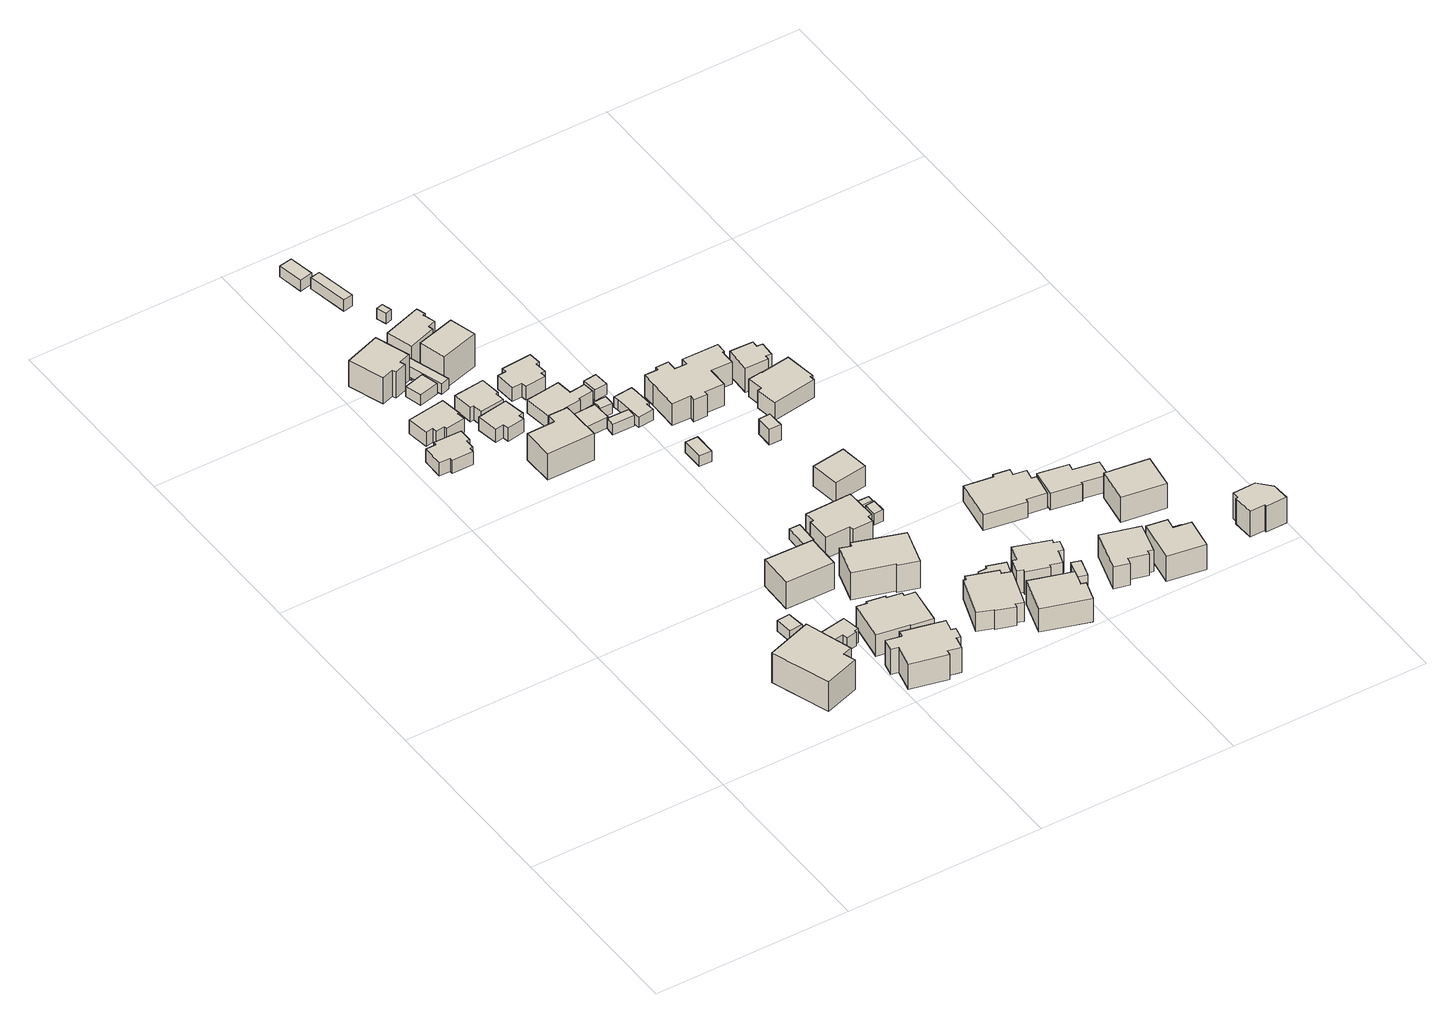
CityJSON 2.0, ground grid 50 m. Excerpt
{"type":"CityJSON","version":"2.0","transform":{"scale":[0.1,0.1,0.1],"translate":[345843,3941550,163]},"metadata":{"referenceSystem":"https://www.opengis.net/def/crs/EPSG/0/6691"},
"CityObjects":{
"building1":{"type":"Building","attributes":{"usage":"413","measuredHeight":9.8,"storeysAboveGround":2,"BuildingIDAttribute.prefecture":"14","BuildingIDAttribute.city":"14151","BuildingDetailAttribute.totalFloorArea":301.47,"BuildingDetailAttribute.buildingFootprintArea":150.74,"BuildingDetailAttribute.buildingStructureType":"601","BuildingDetailAttribute.buildingStructureOrgType":"1","BuildingDetailAttribute.orgUsage":"30","BuildingDetailAttribute.surveyYear":2015},"geometry":[{"type":"Solid","lod":"1","boundaries":[[[[0,1,2,3,4,5]],[[4,6,7,5]],[[3,8,6,4]],[[2,9,8,3]],[[1,10,9,2]],[[0,11,10,1]],[[5,7,11,0]],[[6,8,9,10,11,7]]]]}]},
"building2":{"type":"Building","attributes":{"usage":"411","measuredHeight":4.4,"storeysAboveGround":1,"BuildingIDAttribute.prefecture":"14","BuildingIDAttribute.city":"14151","BuildingDetailAttribute.totalFloorArea":61.42,"BuildingDetailAttribute.buildingFootprintArea":61.42,"BuildingDetailAttribute.buildingStructureType":"601","BuildingDetailAttribute.buildingStructureOrgType":"1","BuildingDetailAttribute.orgUsage":"10","BuildingDetailAttribute.surveyYear":2015},"geometry":[{"type":"Solid","lod":"1","boundaries":[[[[12,13,14,15,16,17,18,19,20,21,22,23]],[[22,24,25,23]],[[21,26,24,22]],[[20,27,26,21]],[[19,28,27,20]],[[18,29,28,19]],[[17,30,29,18]],[[16,31,30,17]],[[15,32,31,16]],[[14,33,32,15]],[[13,34,33,14]],[[12,35,34,13]],[[23,25,35,12]],[[24,26,27,28,29,30,31,32,33,34,35,25]]]]}]},
"building3":{"type":"Building","attributes":{"usage":"413","measuredHeight":4.9,"storeysAboveGround":1,"BuildingIDAttribute.prefecture":"14","BuildingIDAttribute.city":"14151","BuildingDetailAttribute.totalFloorArea":66.94,"BuildingDetailAttribute.buildingFootprintArea":66.94,"BuildingDetailAttribute.buildingStructureType":"601","BuildingDetailAttribute.buildingStructureOrgType":"1","BuildingDetailAttribute.orgUsage":"30","BuildingDetailAttribute.surveyYear":2015},"geometry":[{"type":"Solid","lod":"1","boundaries":[[[[36,37,38,39,40,41,42,43,44,45]],[[44,46,47,45]],[[43,48,46,44]],[[42,49,48,43]],[[41,50,49,42]],[[40,51,50,41]],[[39,52,51,40]],[[38,53,52,39]],[[37,54,53,38]],[[36,55,54,37]],[[45,47,55,36]],[[46,48,49,50,51,52,53,54,55,47]]]]}]},
"building4":{"type":"Building","attributes":{"BuildingIDAttribute.prefecture":"14","BuildingIDAttribute.city":"14151","BuildingDetailAttribute.surveyYear":2015},"geometry":[{"type":"Solid","lod":"1","boundaries":[[[[56,57,58,59]],[[58,60,61,59]],[[57,62,60,58]],[[56,63,62,57]],[[59,61,63,56]],[[60,62,63,61]]]]}]},
"building5":{"type":"Building","attributes":{"usage":"411","measuredHeight":8.4,"storeysAboveGround":2,"BuildingIDAttribute.prefecture":"14","BuildingIDAttribute.city":"14151","BuildingDetailAttribute.totalFloorArea":155.47,"BuildingDetailAttribute.buildingFootprintArea":77.73,"BuildingDetailAttribute.buildingStructureType":"601","BuildingDetailAttribute.buildingStructureOrgType":"1","BuildingDetailAttribute.orgUsage":"10","BuildingDetailAttribute.surveyYear":2015},"geometry":[{"type":"Solid","lod":"1","boundaries":[[[[64,65,66,67,68,69,70,71]],[[70,72,73,71]],[[69,74,72,70]],[[68,75,74,69]],[[67,76,75,68]],[[66,77,76,67]],[[65,78,77,66]],[[64,79,78,65]],[[71,73,79,64]],[[72,74,75,76,77,78,79,73]]]]}]},
"building6":{"type":"Building","attributes":{"usage":"411","measuredHeight":4.3,"storeysAboveGround":1,"BuildingIDAttribute.prefecture":"14","BuildingIDAttribute.city":"14151","BuildingDetailAttribute.totalFloorArea":34.24,"BuildingDetailAttribute.buildingFootprintArea":34.24,"BuildingDetailAttribute.buildingStructureType":"601","BuildingDetailAttribute.buildingStructureOrgType":"1","BuildingDetailAttribute.orgUsage":"10","BuildingDetailAttribute.surveyYear":2015},"geometry":[{"type":"Solid","lod":"1","boundaries":[[[[80,81,82,83,84,85,86,87]],[[86,88,89,87]],[[85,90,88,86]],[[84,91,90,85]],[[83,92,91,84]],[[82,93,92,83]],[[81,94,93,82]],[[80,95,94,81]],[[87,89,95,80]],[[88,90,91,92,93,94,95,89]]]]}]},
"building7":{"type":"Building","attributes":{"BuildingIDAttribute.prefecture":"14","BuildingIDAttribute.city":"14151","BuildingDetailAttribute.surveyYear":2015},"geometry":[{"type":"Solid","lod":"1","boundaries":[[[[96,97,98,99]],[[98,100,101,99]],[[97,102,100,98]],[[96,103,102,97]],[[99,101,103,96]],[[100,102,103,101]]]]}]},
"building8":{"type":"Building","attributes":{"usage":"411","measuredHeight":4.3,"storeysAboveGround":1,"BuildingIDAttribute.prefecture":"14","BuildingIDAttribute.city":"14151","BuildingDetailAttribute.totalFloorArea":51.12,"BuildingDetailAttribute.buildingFootprintArea":51.12,"BuildingDetailAttribute.buildingStructureType":"601","BuildingDetailAttribute.buildingStructureOrgType":"1","BuildingDetailAttribute.orgUsage":"10","BuildingDetailAttribute.surveyYear":2015},"geometry":[{"type":"Solid","lod":"1","boundaries":[[[[104,105,106,107,108,109,110,111]],[[110,112,113,111]],[[109,114,112,110]],[[108,115,114,109]],[[107,116,115,108]],[[106,117,116,107]],[[105,118,117,106]],[[104,119,118,105]],[[111,113,119,104]],[[112,114,115,116,117,118,119,113]]]]}]},
"building9":{"type":"Building","attributes":{"usage":"411","measuredHeight":8.4,"storeysAboveGround":2,"BuildingIDAttribute.prefecture":"14","BuildingIDAttribute.city":"14151","BuildingDetailAttribute.totalFloorArea":182.58,"BuildingDetailAttribute.buildingFootprintArea":91.29,"BuildingDetailAttribute.buildingStructureType":"601","BuildingDetailAttribute.buildingStructureOrgType":"1","BuildingDetailAttribute.orgUsage":"10","BuildingDetailAttribute.surveyYear":2015},"geometry":[{"type":"Solid","lod":"1","boundaries":[[[[120,121,122,123,124,125]],[[124,126,127,125]],[[123,128,126,124]],[[122,129,128,123]],[[121,130,129,122]],[[120,131,130,121]],[[125,127,131,120]],[[126,128,129,130,131,127]]]]}]},
"building10":{"type":"Building","attributes":{"BuildingIDAttribute.prefecture":"14","BuildingIDAttribute.city":"14151","BuildingDetailAttribute.surveyYear":2015},"geometry":[{"type":"Solid","lod":"1","boundaries":[[[[132,133,134,135]],[[134,136,137,135]],[[133,138,136,134]],[[132,139,138,133]],[[135,137,139,132]],[[136,138,139,137]]]]}]},
"building11":{"type":"Building","attributes":{"usage":"411","measuredHeight":4.8,"storeysAboveGround":1,"BuildingIDAttribute.prefecture":"14","BuildingIDAttribute.city":"14151","BuildingDetailAttribute.totalFloorArea":56.75,"BuildingDetailAttribute.buildingFootprintArea":56.75,"BuildingDetailAttribute.buildingStructureType":"601","BuildingDetailAttribute.buildingStructureOrgType":"1","BuildingDetailAttribute.orgUsage":"10","BuildingDetailAttribute.surveyYear":2015},"geometry":[{"type":"Solid","lod":"1","boundaries":[[[[140,141,142,143,144,145,146,147]],[[146,148,149,147]],[[145,150,148,146]],[[144,151,150,145]],[[143,152,151,144]],[[142,153,152,143]],[[141,154,153,142]],[[140,155,154,141]],[[147,149,155,140]],[[148,150,151,152,153,154,155,149]]]]}]},
"building12":{"type":"Building","attributes":{"usage":"413","measuredHeight":9.5,"storeysAboveGround":2,"BuildingIDAttribute.prefecture":"14","BuildingIDAttribute.city":"14151","BuildingDetailAttribute.totalFloorArea":237.86,"BuildingDetailAttribute.buildingFootprintArea":118.93,"BuildingDetailAttribute.buildingStructureType":"601","BuildingDetailAttribute.buildingStructureOrgType":"1","BuildingDetailAttribute.orgUsage":"30","BuildingDetailAttribute.surveyYear":2015},"geometry":[{"type":"Solid","lod":"1","boundaries":[[[[156,157,158,159,160,161,162,163,164,165,166,167,168,169]],[[168,170,171,169]],[[167,172,170,168]],[[166,173,172,167]],[[165,174,173,166]],[[164,175,174,165]],[[163,176,175,164]],[[162,177,176,163]],[[161,178,177,162]],[[160,179,178,161]],[[159,180,179,160]],[[158,181,180,159]],[[157,182,181,158]],[[156,183,182,157]],[[169,171,183,156]],[[170,172,173,174,175,176,177,178,179,180,181,182,183,171]]]]}]},
"building13":{"type":"Building","attributes":{"usage":"411","measuredHeight":8.6,"storeysAboveGround":2,"BuildingIDAttribute.prefecture":"14","BuildingIDAttribute.city":"14151","BuildingDetailAttribute.totalFloorArea":185.28,"BuildingDetailAttribute.buildingFootprintArea":92.64,"BuildingDetailAttribute.buildingStructureType":"601","BuildingDetailAttribute.buildingStructureOrgType":"1","BuildingDetailAttribute.orgUsage":"10","BuildingDetailAttribute.surveyYear":2015},"geometry":[{"type":"Solid","lod":"1","boundaries":[[[[184,185,186,187]],[[186,188,189,187]],[[185,190,188,186]],[[184,191,190,185]],[[187,189,191,184]],[[188,190,191,189]]]]}]},
"building14":{"type":"Building","attributes":{"usage":"411","measuredHeight":8,"storeysAboveGround":2,"BuildingIDAttribute.prefecture":"14","BuildingIDAttribute.city":"14151","BuildingDetailAttribute.totalFloorArea":242.75,"BuildingDetailAttribute.buildingFootprintArea":121.37,"BuildingDetailAttribute.buildingStructureType":"601","BuildingDetailAttribute.buildingStructureOrgType":"1","BuildingDetailAttribute.orgUsage":"10","BuildingDetailAttribute.surveyYear":2015},"geometry":[{"type":"Solid","lod":"1","boundaries":[[[[192,193,194,195,196,197,198,199,200,201,202,203]],[[202,204,205,203]],[[201,206,204,202]],[[200,207,206,201]],[[199,208,207,200]],[[198,209,208,199]],[[197,210,209,198]],[[196,211,210,197]],[[195,212,211,196]],[[194,213,212,195]],[[193,214,213,194]],[[192,215,214,193]],[[203,205,215,192]],[[204,206,207,208,209,210,211,212,213,214,215,205]]]]}]},
"building15":{"type":"Building","attributes":{"usage":"411","measuredHeight":10.6,"storeysAboveGround":2,"BuildingIDAttribute.prefecture":"14","BuildingIDAttribute.city":"14151","BuildingDetailAttribute.totalFloorArea":108.43,"BuildingDetailAttribute.buildingFootprintArea":54.21,"BuildingDetailAttribute.buildingStructureType":"601","BuildingDetailAttribute.buildingStructureOrgType":"1","BuildingDetailAttribute.orgUsage":"10","BuildingDetailAttribute.surveyYear":2015},"geometry":[{"type":"Solid","lod":"1","boundaries":[[[[216,217,218,219,220,221,222,223]],[[222,224,225,223]],[[221,226,224,222]],[[220,227,226,221]],[[219,228,227,220]],[[218,229,228,219]],[[217,230,229,218]],[[216,231,230,217]],[[223,225,231,216]],[[224,226,227,228,229,230,231,225]]]]}]},
"building16":{"type":"Building","attributes":{"usage":"411","measuredHeight":10.5,"storeysAboveGround":2,"BuildingIDAttribute.prefecture":"14","BuildingIDAttribute.city":"14151","BuildingDetailAttribute.totalFloorArea":117.46,"BuildingDetailAttribute.buildingFootprintArea":58.73,"BuildingDetailAttribute.buildingStructureType":"601","BuildingDetailAttribute.buildingStructureOrgType":"1","BuildingDetailAttribute.orgUsage":"10","BuildingDetailAttribute.surveyYear":2015},"geometry":[{"type":"Solid","lod":"1","boundaries":[[[[232,233,234,235]],[[234,236,237,235]],[[233,238,236,234]],[[232,239,238,233]],[[235,237,239,232]],[[236,238,239,237]]]]}]},
"building17":{"type":"Building","attributes":{"usage":"411","measuredHeight":3.7,"storeysAboveGround":1,"BuildingIDAttribute.prefecture":"14","BuildingIDAttribute.city":"14151","BuildingDetailAttribute.totalFloorArea":22.94,"BuildingDetailAttribute.buildingFootprintArea":22.94,"BuildingDetailAttribute.buildingStructureType":"601","BuildingDetailAttribute.buildingStructureOrgType":"1","BuildingDetailAttribute.orgUsage":"10","BuildingDetailAttribute.surveyYear":2015,"BuildingRiverFloodingRiskAttribute.description":"6","BuildingRiverFloodingRiskAttribute.rankOrg":"2","BuildingRiverFloodingRiskAttribute.depth":0.543,"BuildingRiverFloodingRiskAttribute.adminType":"2","BuildingRiverFloodingRiskAttribute.scale":"2"},"geometry":[{"type":"Solid","lod":"1","boundaries":[[[[240,241,242,243]],[[242,244,245,243]],[[241,246,244,242]],[[240,247,246,241]],[[243,245,247,240]],[[244,246,247,245]]]]}]},
"building18":{"type":"Building","attributes":{"measuredHeight":3.4,"BuildingIDAttribute.prefecture":"14","BuildingIDAttribute.city":"14151","BuildingDetailAttribute.surveyYear":2015,"BuildingRiverFloodingRiskAttribute.description":"6","BuildingRiverFloodingRiskAttribute.rankOrg":"1","BuildingRiverFloodingRiskAttribute.depth":0.153,"BuildingRiverFloodingRiskAttribute.adminType":"2","BuildingRiverFloodingRiskAttribute.scale":"2"},"geometry":[{"type":"Solid","lod":"1","boundaries":[[[[248,249,250,251]],[[250,252,253,251]],[[249,254,252,250]],[[248,255,254,249]],[[251,253,255,248]],[[252,254,255,253]]]]}]},
"building19":{"type":"Building","attributes":{"BuildingIDAttribute.prefecture":"14","BuildingIDAttribute.city":"14151","BuildingDetailAttribute.surveyYear":2015},"geometry":[{"type":"Solid","lod":"1","boundaries":[[[[256,257,258,259,260,261]],[[260,262,263,261]],[[259,264,262,260]],[[258,265,264,259]],[[257,266,265,258]],[[256,267,266,257]],[[261,263,267,256]],[[262,264,265,266,267,263]]]]}]},
"building20":{"type":"Building","attributes":{"usage":"411","measuredHeight":4.6,"storeysAboveGround":1,"BuildingIDAttribute.prefecture":"14","BuildingIDAttribute.city":"14151","BuildingDetailAttribute.totalFloorArea":77.67,"BuildingDetailAttribute.buildingFootprintArea":77.67,"BuildingDetailAttribute.buildingStructureType":"601","BuildingDetailAttribute.buildingStructureOrgType":"1","BuildingDetailAttribute.orgUsage":"10","BuildingDetailAttribute.surveyYear":2015},"geometry":[{"type":"Solid","lod":"1","boundaries":[[[[268,269,270,271,272,273,274,275,276,277]],[[276,278,279,277]],[[275,280,278,276]],[[274,281,280,275]],[[273,282,281,274]],[[272,283,282,273]],[[271,284,283,272]],[[270,285,284,271]],[[269,286,285,270]],[[268,287,286,269]],[[277,279,287,268]],[[278,280,281,282,283,284,285,286,287,279]]]]}]},
"building21":{"type":"Building","attributes":{"usage":"411","measuredHeight":4.7,"storeysAboveGround":1,"BuildingIDAttribute.prefecture":"14","BuildingIDAttribute.city":"14151","BuildingDetailAttribute.totalFloorArea":65.51,"BuildingDetailAttribute.buildingFootprintArea":65.51,"BuildingDetailAttribute.buildingStructureType":"601","BuildingDetailAttribute.buildingStructureOrgType":"1","BuildingDetailAttribute.orgUsage":"10","BuildingDetailAttribute.surveyYear":2015},"geometry":[{"type":"Solid","lod":"1","boundaries":[[[[288,289,290,291,292,293,294,295,296,297,298,299]],[[298,300,301,299]],[[297,302,300,298]],[[296,303,302,297]],[[295,304,303,296]],[[294,305,304,295]],[[293,306,305,294]],[[292,307,306,293]],[[291,308,307,292]],[[290,309,308,291]],[[289,310,309,290]],[[288,311,310,289]],[[299,301,311,288]],[[300,302,303,304,305,306,307,308,309,310,311,301]]]]}]},
"building22":{"type":"Building","attributes":{"BuildingIDAttribute.prefecture":"14","BuildingIDAttribute.city":"14151","BuildingDetailAttribute.surveyYear":2015},"geometry":[{"type":"Solid","lod":"1","boundaries":[[[[312,313,314,315]],[[314,316,317,315]],[[313,318,316,314]],[[312,319,318,313]],[[315,317,319,312]],[[316,318,319,317]]]]}]},
"building23":{"type":"Building","attributes":{"BuildingIDAttribute.prefecture":"14","BuildingIDAttribute.city":"14151","BuildingDetailAttribute.surveyYear":2015},"geometry":[{"type":"Solid","lod":"1","boundaries":[[[[320,321,322,323]],[[322,324,325,323]],[[321,326,324,322]],[[320,327,326,321]],[[323,325,327,320]],[[324,326,327,325]]]]}]},
"building24":{"type":"Building","attributes":{"usage":"411","measuredHeight":9.2,"storeysAboveGround":2,"BuildingIDAttribute.prefecture":"14","BuildingIDAttribute.city":"14151","BuildingDetailAttribute.totalFloorArea":249.8,"BuildingDetailAttribute.buildingFootprintArea":124.9,"BuildingDetailAttribute.buildingStructureType":"601","BuildingDetailAttribute.buildingStructureOrgType":"1","BuildingDetailAttribute.orgUsage":"10","BuildingDetailAttribute.surveyYear":2015},"geometry":[{"type":"Solid","lod":"1","boundaries":[[[[328,329,330,331,332,333,334,335]],[[334,336,337,335]],[[333,338,336,334]],[[332,339,338,333]],[[331,340,339,332]],[[330,341,340,331]],[[329,342,341,330]],[[328,343,342,329]],[[335,337,343,328]],[[336,338,339,340,341,342,343,337]]]]}]},
"building25":{"type":"Building","attributes":{"BuildingIDAttribute.prefecture":"14","BuildingIDAttribute.city":"14151","BuildingDetailAttribute.surveyYear":2015},"geometry":[{"type":"Solid","lod":"1","boundaries":[[[[344,345,346,347]],[[346,348,349,347]],[[345,350,348,346]],[[344,351,350,345]],[[347,349,351,344]],[[348,350,351,349]]]]}]},
"building26":{"type":"Building","attributes":{"BuildingIDAttribute.prefecture":"14","BuildingIDAttribute.city":"14151","BuildingDetailAttribute.surveyYear":2015},"geometry":[{"type":"Solid","lod":"1","boundaries":[[[[352,353,354,355,356,357]],[[356,358,359,357]],[[355,360,358,356]],[[354,361,360,355]],[[353,362,361,354]],[[352,363,362,353]],[[357,359,363,352]],[[358,360,361,362,363,359]]]]}]},
"building27":{"type":"Building","attributes":{"usage":"411","measuredHeight":3.2,"storeysAboveGround":1,"BuildingIDAttribute.prefecture":"14","BuildingIDAttribute.city":"14151","BuildingDetailAttribute.totalFloorArea":17.84,"BuildingDetailAttribute.buildingFootprintArea":17.84,"BuildingDetailAttribute.buildingStructureType":"601","BuildingDetailAttribute.buildingStructureOrgType":"1","BuildingDetailAttribute.orgUsage":"10","BuildingDetailAttribute.surveyYear":2015},"geometry":[{"type":"Solid","lod":"1","boundaries":[[[[364,365,366,367]],[[366,368,369,367]],[[365,370,368,366]],[[364,371,370,365]],[[367,369,371,364]],[[368,370,371,369]]]]}]},
"building28":{"type":"Building","attributes":{"measuredHeight":3.4,"BuildingIDAttribute.prefecture":"14","BuildingIDAttribute.city":"14151","BuildingDetailAttribute.surveyYear":2015},"geometry":[{"type":"Solid","lod":"1","boundaries":[[[[372,373,374,375]],[[374,376,377,375]],[[373,378,376,374]],[[372,379,378,373]],[[375,377,379,372]],[[376,378,379,377]]]]}]},
"building29":{"type":"Building","attributes":{"usage":"411","measuredHeight":7,"storeysAboveGround":1,"BuildingIDAttribute.prefecture":"14","BuildingIDAttribute.city":"14151","BuildingDetailAttribute.totalFloorArea":115.13,"BuildingDetailAttribute.buildingFootprintArea":115.13,"BuildingDetailAttribute.buildingStructureType":"601","BuildingDetailAttribute.buildingStructureOrgType":"1","BuildingDetailAttribute.orgUsage":"10","BuildingDetailAttribute.surveyYear":2015},"geometry":[{"type":"Solid","lod":"1","boundaries":[[[[380,381,382,383,384,385,386,387,388,389]],[[388,390,391,389]],[[387,392,390,388]],[[386,393,392,387]],[[385,394,393,386]],[[384,395,394,385]],[[383,396,395,384]],[[382,397,396,383]],[[381,398,397,382]],[[380,399,398,381]],[[389,391,399,380]],[[390,392,393,394,395,396,397,398,399,391]]]]}]},
"building30":{"type":"Building","attributes":{"usage":"411","storeysAboveGround":1,"BuildingIDAttribute.prefecture":"14","BuildingIDAttribute.city":"14151","BuildingDetailAttribute.totalFloorArea":40.24,"BuildingDetailAttribute.buildingFootprintArea":40.24,"BuildingDetailAttribute.buildingStructureType":"601","BuildingDetailAttribute.buildingStructureOrgType":"1","BuildingDetailAttribute.orgUsage":"10","BuildingDetailAttribute.surveyYear":2015},"geometry":[{"type":"Solid","lod":"1","boundaries":[[[[400,401,402,403,404,405,406,407]],[[406,408,409,407]],[[405,410,408,406]],[[404,411,410,405]],[[403,412,411,404]],[[402,413,412,403]],[[401,414,413,402]],[[400,415,414,401]],[[407,409,415,400]],[[408,410,411,412,413,414,415,409]]]]}]},
"building31":{"type":"Building","attributes":{"usage":"411","measuredHeight":8.2,"storeysAboveGround":2,"BuildingIDAttribute.prefecture":"14","BuildingIDAttribute.city":"14151","BuildingDetailAttribute.totalFloorArea":225.24,"BuildingDetailAttribute.buildingFootprintArea":112.62,"BuildingDetailAttribute.buildingStructureType":"601","BuildingDetailAttribute.buildingStructureOrgType":"1","BuildingDetailAttribute.orgUsage":"10","BuildingDetailAttribute.surveyYear":2015},"geometry":[{"type":"Solid","lod":"1","boundaries":[[[[416,417,418,419,420,421,422,423,424,425,426,427]],[[426,428,429,427]],[[425,430,428,426]],[[424,431,430,425]],[[423,432,431,424]],[[422,433,432,423]],[[421,434,433,422]],[[420,435,434,421]],[[419,436,435,420]],[[418,437,436,419]],[[417,438,437,418]],[[416,439,438,417]],[[427,429,439,416]],[[428,430,431,432,433,434,435,436,437,438,439,429]]]]}]},
"building32":{"type":"Building","attributes":{"measuredHeight":3.9,"BuildingIDAttribute.prefecture":"14","BuildingIDAttribute.city":"14151","BuildingDetailAttribute.surveyYear":2015},"geometry":[{"type":"Solid","lod":"1","boundaries":[[[[440,441,442,443]],[[442,444,445,443]],[[441,446,444,442]],[[440,447,446,441]],[[443,445,447,440]],[[444,446,447,445]]]]}]},
"building33":{"type":"Building","attributes":{"measuredHeight":3.6,"BuildingIDAttribute.prefecture":"14","BuildingIDAttribute.city":"14151","BuildingDetailAttribute.surveyYear":2015},"geometry":[{"type":"Solid","lod":"1","boundaries":[[[[448,449,450,451]],[[450,452,453,451]],[[449,454,452,450]],[[448,455,454,449]],[[451,453,455,448]],[[452,454,455,453]]]]}]},
"building34":{"type":"Building","attributes":{"usage":"411","storeysAboveGround":1,"BuildingIDAttribute.prefecture":"14","BuildingIDAttribute.city":"14151","BuildingDetailAttribute.totalFloorArea":23.38,"BuildingDetailAttribute.buildingFootprintArea":23.38,"BuildingDetailAttribute.buildingStructureType":"601","BuildingDetailAttribute.buildingStructureOrgType":"1","BuildingDetailAttribute.orgUsage":"10","BuildingDetailAttribute.surveyYear":2015},"geometry":[{"type":"Solid","lod":"1","boundaries":[[[[456,457,458,459,460,461]],[[460,462,463,461]],[[459,464,462,460]],[[458,465,464,459]],[[457,466,465,458]],[[456,467,466,457]],[[461,463,467,456]],[[462,464,465,466,467,463]]]]}]},
"building35":{"type":"Building","attributes":{"usage":"411","measuredHeight":7.8,"storeysAboveGround":2,"BuildingIDAttribute.prefecture":"14","BuildingIDAttribute.city":"14151","BuildingDetailAttribute.totalFloorArea":192.14,"BuildingDetailAttribute.buildingFootprintArea":96.07,"BuildingDetailAttribute.buildingStructureType":"601","BuildingDetailAttribute.buildingStructureOrgType":"1","BuildingDetailAttribute.orgUsage":"10","BuildingDetailAttribute.surveyYear":2015},"geometry":[{"type":"Solid","lod":"1","boundaries":[[[[468,469,470,471,472,473]],[[472,474,475,473]],[[471,476,474,472]],[[470,477,476,471]],[[469,478,477,470]],[[468,479,478,469]],[[473,475,479,468]],[[474,476,477,478,479,475]]]]}]},
"building36":{"type":"Building","attributes":{"usage":"411","measuredHeight":6.1,"storeysAboveGround":1,"BuildingIDAttribute.prefecture":"14","BuildingIDAttribute.city":"14151","BuildingDetailAttribute.totalFloorArea":63.01,"BuildingDetailAttribute.buildingFootprintArea":63.01,"BuildingDetailAttribute.buildingStructureType":"601","BuildingDetailAttribute.buildingStructureOrgType":"1","BuildingDetailAttribute.orgUsage":"10","BuildingDetailAttribute.surveyYear":2015},"geometry":[{"type":"Solid","lod":"1","boundaries":[[[[480,481,482,483]],[[482,484,485,483]],[[481,486,484,482]],[[480,487,486,481]],[[483,485,487,480]],[[484,486,487,485]]]]}]},
"building37":{"type":"Building","attributes":{"usage":"411","measuredHeight":9.7,"storeysAboveGround":2,"BuildingIDAttribute.prefecture":"14","BuildingIDAttribute.city":"14151","BuildingDetailAttribute.totalFloorArea":316.3,"BuildingDetailAttribute.buildingFootprintArea":158.15,"BuildingDetailAttribute.buildingStructureType":"601","BuildingDetailAttribute.buildingStructureOrgType":"1","BuildingDetailAttribute.orgUsage":"10","BuildingDetailAttribute.surveyYear":2015},"geometry":[{"type":"Solid","lod":"1","boundaries":[[[[488,489,490,491,492,493,494,495,496,497,498,499,500,501,502,503,504,505,506,507]],[[506,508,509,507]],[[505,510,508,506]],[[504,511,510,505]],[[503,512,511,504]],[[502,513,512,503]],[[501,514,513,502]],[[500,515,514,501]],[[499,516,515,500]],[[498,517,516,499]],[[497,518,517,498]],[[496,519,518,497]],[[495,520,519,496]],[[494,521,520,495]],[[493,522,521,494]],[[492,523,522,493]],[[491,524,523,492]],[[490,525,524,491]],[[489,526,525,490]],[[488,527,526,489]],[[507,509,527,488]],[[508,510,511,512,513,514,515,516,517,518,519,520,521,522,523,524,525,526,527,509]]]]}]},
"building38":{"type":"Building","attributes":{"usage":"411","measuredHeight":4.9,"storeysAboveGround":1,"BuildingIDAttribute.prefecture":"14","BuildingIDAttribute.city":"14151","BuildingDetailAttribute.totalFloorArea":12.67,"BuildingDetailAttribute.buildingFootprintArea":12.67,"BuildingDetailAttribute.buildingStructureType":"601","BuildingDetailAttribute.buildingStructureOrgType":"1","BuildingDetailAttribute.orgUsage":"10","BuildingDetailAttribute.surveyYear":2015},"geometry":[{"type":"Solid","lod":"1","boundaries":[[[[528,529,530,531]],[[530,532,533,531]],[[529,534,532,530]],[[528,535,534,529]],[[531,533,535,528]],[[532,534,535,533]]]]}]},
"building39":{"type":"Building","attributes":{"usage":"411","measuredHeight":8.5,"storeysAboveGround":2,"BuildingIDAttribute.prefecture":"14","BuildingIDAttribute.city":"14151","BuildingDetailAttribute.totalFloorArea":144.51,"BuildingDetailAttribute.buildingFootprintArea":72.25,"BuildingDetailAttribute.buildingStructureType":"601","BuildingDetailAttribute.buildingStructureOrgType":"1","BuildingDetailAttribute.orgUsage":"10","BuildingDetailAttribute.surveyYear":2015},"geometry":[{"type":"Solid","lod":"1","boundaries":[[[[536,537,538,539,540,541,542,543,544,545,546,547,548,549]],[[548,550,551,549]],[[547,552,550,548]],[[546,553,552,547]],[[545,554,553,546]],[[544,555,554,545]],[[543,556,555,544]],[[542,557,556,543]],[[541,558,557,542]],[[540,559,558,541]],[[539,560,559,540]],[[538,561,560,539]],[[537,562,561,538]],[[536,563,562,537]],[[549,551,563,536]],[[550,552,553,554,555,556,557,558,559,560,561,562,563,551]]]]}]},
"building40":{"type":"Building","attributes":{"BuildingIDAttribute.prefecture":"14","BuildingIDAttribute.city":"14151","BuildingDetailAttribute.surveyYear":2015},"geometry":[{"type":"Solid","lod":"1","boundaries":[[[[564,565,566,567]],[[566,568,569,567]],[[565,570,568,566]],[[564,571,570,565]],[[567,569,571,564]],[[568,570,571,569]]]]}]},
"building41":{"type":"Building","attributes":{"usage":"411","measuredHeight":5.8,"storeysAboveGround":1,"BuildingIDAttribute.prefecture":"14","BuildingIDAttribute.city":"14151","BuildingDetailAttribute.totalFloorArea":109.73,"BuildingDetailAttribute.buildingFootprintArea":109.73,"BuildingDetailAttribute.buildingStructureType":"601","BuildingDetailAttribute.buildingStructureOrgType":"1","BuildingDetailAttribute.orgUsage":"10","BuildingDetailAttribute.surveyYear":2015},"geometry":[{"type":"Solid","lod":"1","boundaries":[[[[572,573,574,575,576,577,578,579,580,581]],[[580,582,583,581]],[[579,584,582,580]],[[578,585,584,579]],[[577,586,585,578]],[[576,587,586,577]],[[575,588,587,576]],[[574,589,588,575]],[[573,590,589,574]],[[572,591,590,573]],[[581,583,591,572]],[[582,584,585,586,587,588,589,590,591,583]]]]}]},
"building42":{"type":"Building","attributes":{"usage":"411","measuredHeight":7.6,"storeysAboveGround":1,"BuildingIDAttribute.prefecture":"14","BuildingIDAttribute.city":"14151","BuildingDetailAttribute.totalFloorArea":44.39,"BuildingDetailAttribute.buildingFootprintArea":44.39,"BuildingDetailAttribute.buildingStructureType":"601","BuildingDetailAttribute.buildingStructureOrgType":"1","BuildingDetailAttribute.orgUsage":"10","BuildingDetailAttribute.surveyYear":2015},"geometry":[{"type":"Solid","lod":"1","boundaries":[[[[592,593,594,595,596,597,598,599]],[[598,600,601,599]],[[597,602,600,598]],[[596,603,602,597]],[[595,604,603,596]],[[594,605,604,595]],[[593,606,605,594]],[[592,607,606,593]],[[599,601,607,592]],[[600,602,603,604,605,606,607,601]]]]}]},
"building43":{"type":"Building","attributes":{"usage":"411","measuredHeight":6.2,"storeysAboveGround":1,"BuildingIDAttribute.prefecture":"14","BuildingIDAttribute.city":"14151","BuildingDetailAttribute.totalFloorArea":159.32,"BuildingDetailAttribute.buildingFootprintArea":159.32,"BuildingDetailAttribute.buildingStructureType":"601","BuildingDetailAttribute.buildingStructureOrgType":"1","BuildingDetailAttribute.orgUsage":"10","BuildingDetailAttribute.surveyYear":2015},"geometry":[{"type":"Solid","lod":"1","boundaries":[[[[608,609,610,611,612,613,614,615,616,617,618,619]],[[618,620,621,619]],[[617,622,620,618]],[[616,623,622,617]],[[615,624,623,616]],[[614,625,624,615]],[[613,626,625,614]],[[612,627,626,613]],[[611,628,627,612]],[[610,629,628,611]],[[609,630,629,610]],[[608,631,630,609]],[[619,621,631,608]],[[620,622,623,624,625,626,627,628,629,630,631,621]]]]}]},
"building44":{"type":"Building","attributes":{"usage":"411","measuredHeight":7.2,"storeysAboveGround":2,"BuildingIDAttribute.prefecture":"14","BuildingIDAttribute.city":"14151","BuildingDetailAttribute.totalFloorArea":167.23,"BuildingDetailAttribute.buildingFootprintArea":83.61,"BuildingDetailAttribute.buildingStructureType":"601","BuildingDetailAttribute.buildingStructureOrgType":"1","BuildingDetailAttribute.orgUsage":"10","BuildingDetailAttribute.surveyYear":2015},"geometry":[{"type":"Solid","lod":"1","boundaries":[[[[632,633,634,635,636,637,638,639]],[[638,640,641,639]],[[637,642,640,638]],[[636,643,642,637]],[[635,644,643,636]],[[634,645,644,635]],[[633,646,645,634]],[[632,647,646,633]],[[639,641,647,632]],[[640,642,643,644,645,646,647,641]]]]}]},
"building45":{"type":"Building","attributes":{"usage":"411","measuredHeight":8.3,"storeysAboveGround":2,"BuildingIDAttribute.prefecture":"14","BuildingIDAttribute.city":"14151","BuildingDetailAttribute.totalFloorArea":158.89,"BuildingDetailAttribute.buildingFootprintArea":79.44,"BuildingDetailAttribute.buildingStructureType":"601","BuildingDetailAttribute.buildingStructureOrgType":"1","BuildingDetailAttribute.orgUsage":"10","BuildingDetailAttribute.surveyYear":2015},"geometry":[{"type":"Solid","lod":"1","boundaries":[[[[648,649,650,651,652,653]],[[652,654,655,653]],[[651,656,654,652]],[[650,657,656,651]],[[649,658,657,650]],[[648,659,658,649]],[[653,655,659,648]],[[654,656,657,658,659,655]]]]}]},
"building46":{"type":"Building","attributes":{"usage":"411","measuredHeight":5.2,"storeysAboveGround":1,"BuildingIDAttribute.prefecture":"14","BuildingIDAttribute.city":"14151","BuildingDetailAttribute.totalFloorArea":85.09,"BuildingDetailAttribute.buildingFootprintArea":85.09,"BuildingDetailAttribute.buildingStructureType":"601","BuildingDetailAttribute.buildingStructureOrgType":"1","BuildingDetailAttribute.orgUsage":"10","BuildingDetailAttribute.surveyYear":2015},"geometry":[{"type":"Solid","lod":"1","boundaries":[[[[660,661,662,663,664,665,666,667]],[[666,668,669,667]],[[665,670,668,666]],[[664,671,670,665]],[[663,672,671,664]],[[662,673,672,663]],[[661,674,673,662]],[[660,675,674,661]],[[667,669,675,660]],[[668,670,671,672,673,674,675,669]]]]}]},
"building47":{"type":"Building","attributes":{"BuildingIDAttribute.prefecture":"14","BuildingIDAttribute.city":"14151","BuildingDetailAttribute.surveyYear":2015},"geometry":[{"type":"Solid","lod":"1","boundaries":[[[[676,677,678,679]],[[678,680,681,679]],[[677,682,680,678]],[[676,683,682,677]],[[679,681,683,676]],[[680,682,683,681]]]]}]},
"building48":{"type":"Building","attributes":{"usage":"411","measuredHeight":8,"storeysAboveGround":2,"BuildingIDAttribute.prefecture":"14","BuildingIDAttribute.city":"14151","BuildingDetailAttribute.totalFloorArea":168.45,"BuildingDetailAttribute.buildingFootprintArea":84.23,"BuildingDetailAttribute.buildingStructureType":"601","BuildingDetailAttribute.buildingStructureOrgType":"1","BuildingDetailAttribute.orgUsage":"10","BuildingDetailAttribute.surveyYear":2015},"geometry":[{"type":"Solid","lod":"1","boundaries":[[[[684,685,686,687]],[[686,688,689,687]],[[685,690,688,686]],[[684,691,690,685]],[[687,689,691,684]],[[688,690,691,689]]]]}]},
"building49":{"type":"Building","attributes":{"usage":"411","measuredHeight":9.3,"storeysAboveGround":2,"BuildingIDAttribute.prefecture":"14","BuildingIDAttribute.city":"14151","BuildingDetailAttribute.totalFloorArea":106.97,"BuildingDetailAttribute.buildingFootprintArea":53.48,"BuildingDetailAttribute.buildingStructureType":"601","BuildingDetailAttribute.buildingStructureOrgType":"1","BuildingDetailAttribute.orgUsage":"10","BuildingDetailAttribute.surveyYear":2015},"geometry":[{"type":"Solid","lod":"1","boundaries":[[[[692,693,694,695,696,697,698,699,700]],[[699,701,702,700]],[[698,703,701,699]],[[697,704,703,698]],[[696,705,704,697]],[[695,706,705,696]],[[694,707,706,695]],[[693,708,707,694]],[[692,709,708,693]],[[700,702,709,692]],[[701,703,704,705,706,707,708,709,702]]]]}]}
},
"vertices":[
[252,192,36],[367,231,36],[405,111,36],[381,103,36],[391,74,36],[303,44,36],[391,74,122],[303,44,122],[381,103,122],[405,111,122],[367,231,122],[252,192,122],
[86,1128,59],[32,1128,59],[32,1136,59],[3,1136,59],[4,1191,59],[30,1191,59],[30,1200,59],[101,1199,59],[101,1165,59],[93,1165,59],[93,1140,59],[86,1140,59],[93,1140,97],[86,1140,97],[93,1165,97],[101,1165,97],[101,1199,97],[30,1200,97],[30,1191,97],[4,1191,97],[3,1136,97],[32,1136,97],[32,1128,97],[86,1128,97],
[124,1308,54],[132,1253,54],[128,1253,54],[131,1232,54],[81,1225,54],[79,1233,54],[57,1230,54],[55,1242,54],[36,1239,54],[28,1294,54],[36,1239,94],[28,1294,94],[55,1242,94],[57,1230,94],[79,1233,94],[81,1225,94],[131,1232,94],[128,1253,94],[132,1253,94],[124,1308,94],
[352,325,40],[385,328,40],[390,284,40],[356,281,40],[390,284,70],[356,281,70],[385,328,70],[352,325,70],
[94,1529,53],[124,1442,53],[95,1432,53],[99,1419,53],[69,1409,53],[65,1418,53],[35,1408,53],[4,1497,53],[35,1408,128],[4,1497,128],[65,1418,128],[69,1409,128],[99,1419,128],[95,1432,128],[124,1442,128],[94,1529,128],
[482,201,36],[471,199,36],[472,193,36],[445,188,36],[442,201,36],[405,195,36],[399,233,36],[474,246,36],[399,233,76],[474,246,76],[405,195,76],[442,201,76],[445,188,76],[472,193,76],[471,199,76],[482,201,76],
[141,1416,52],[152,1373,52],[101,1360,52],[90,1402,52],[101,1360,82],[90,1402,82],[152,1373,82],[141,1416,82],
[239,1234,54],[249,1179,54],[237,1177,54],[240,1162,54],[195,1155,54],[192,1170,54],[170,1167,54],[161,1221,54],[170,1167,92],[161,1221,92],[192,1170,92],[195,1155,92],[240,1162,92],[237,1177,92],[249,1179,92],[239,1234,92],
[199,1004,51],[198,1084,51],[269,1085,51],[269,1109,51],[318,1109,51],[320,1005,51],[318,1109,127],[320,1005,127],[269,1109,127],[269,1085,127],[198,1084,127],[199,1004,127],
[128,1470,50],[150,1477,50],[183,1375,50],[161,1368,50],[183,1375,80],[161,1368,80],[150,1477,80],[128,1470,80],
[236,1320,49],[242,1267,49],[236,1266,49],[239,1243,49],[177,1236,49],[174,1260,49],[164,1259,49],[158,1311,49],[164,1259,90],[158,1311,90],[174,1260,90],[177,1236,90],[239,1243,90],[236,1266,90],[242,1267,90],[236,1320,90],
[643,99,25],[636,68,25],[647,65,25],[640,35,25],[630,38,25],[623,6,25],[591,13,25],[588,0,25],[495,21,25],[508,80,25],[490,84,25],[497,116,25],[535,108,25],[538,123,25],[535,108,97],[538,123,97],[497,116,97],[490,84,97],[508,80,97],[495,21,97],[588,0,97],[591,13,97],[623,6,97],[630,38,97],[640,35,97],[647,65,97],[636,68,97],[643,99,97],
[535,379,34],[412,381,34],[414,470,34],[537,467,34],[414,470,110],[537,467,110],[412,381,110],[535,379,110],
[508,249,31],[534,245,31],[535,250,31],[580,243,31],[579,238,31],[616,232,31],[615,223,31],[642,219,31],[628,123,31],[573,131,31],[573,134,31],[492,146,31],[573,134,92],[492,146,92],[573,131,92],[628,123,92],[642,219,92],[615,223,92],[616,232,92],[579,238,92],[580,243,92],[535,250,92],[534,245,92],[508,249,92],
[229,1573,16],[236,1550,16],[230,1548,16],[240,1517,16],[219,1510,16],[222,1498,16],[153,1475,16],[132,1541,16],[153,1475,114],[132,1541,114],[222,1498,114],[219,1510,114],[240,1517,114],[230,1548,114],[236,1550,114],[229,1573,114],
[267,1495,27],[286,1428,27],[189,1401,27],[170,1468,27],[189,1401,121],[170,1468,121],[286,1428,121],[267,1495,121],
[91,1907,28],[125,1913,28],[137,1849,28],[103,1842,28],[137,1849,59],[103,1842,59],[125,1913,59],[91,1907,59],
[171,1740,28],[146,1735,28],[126,1837,28],[151,1842,28],[126,1837,60],[151,1842,60],[146,1735,60],[171,1740,60],
[345,1077,50],[343,1125,50],[343,1128,50],[403,1130,50],[403,1124,50],[405,1079,50],[403,1124,80],[405,1079,80],[403,1130,80],[343,1128,80],[343,1125,80],[345,1077,80],
[372,1229,47],[377,1188,47],[417,1193,47],[420,1164,47],[382,1159,47],[382,1155,47],[339,1150,47],[339,1147,47],[295,1142,47],[285,1218,47],[295,1142,85],[285,1218,85],[339,1147,85],[339,1150,85],[382,1155,85],[382,1159,85],[420,1164,85],[417,1193,85],[377,1188,85],[372,1229,85],
[370,1337,49],[373,1305,49],[364,1304,49],[367,1273,49],[357,1272,49],[358,1258,49],[304,1254,49],[303,1267,49],[277,1265,49],[273,1317,49],[295,1319,49],[294,1331,49],[295,1319,88],[294,1331,88],[273,1317,88],[277,1265,88],[303,1267,88],[304,1254,88],[358,1258,88],[357,1272,88],[367,1273,88],[364,1304,88],[373,1305,88],[370,1337,88],
[215,1689,19],[222,1664,19],[206,1659,19],[198,1684,19],[206,1659,49],[198,1684,49],[222,1664,49],[215,1689,49],
[568,511,34],[541,512,34],[543,570,34],[570,569,34],[543,570,64],[570,569,64],[541,512,64],[568,511,64],
[728,383,24],[700,289,24],[649,304,24],[651,309,24],[552,338,24],[576,421,24],[603,412,24],[606,423,24],[603,412,102],[606,423,102],[576,421,102],[552,338,102],[651,309,102],[649,304,102],[700,289,102],[728,383,102],
[400,1053,50],[401,1077,50],[456,1076,50],[455,1052,50],[456,1076,80],[455,1052,80],[401,1077,80],[400,1053,80],
[408,1115,47],[408,1124,47],[408,1141,47],[439,1142,47],[439,1124,47],[439,1115,47],[439,1124,77],[439,1115,77],[439,1142,77],[408,1141,77],[408,1124,77],[408,1115,77],
[540,875,37],[508,875,37],[508,931,37],[540,931,37],[508,931,67],[540,931,67],[508,875,67],[540,875,67],
[426,1210,47],[460,1213,47],[463,1174,47],[430,1171,47],[463,1174,78],[430,1171,78],[460,1213,78],[426,1210,78],
[706,577,21],[708,494,21],[698,494,21],[698,476,21],[647,475,21],[646,486,21],[583,485,21],[582,547,21],[590,547,21],[589,574,21],[590,547,82],[589,574,82],[582,547,82],[583,485,82],[646,486,82],[647,475,82],[698,476,82],[698,494,82],[708,494,82],[706,577,82],
[465,1051,41],[459,1124,41],[457,1137,41],[506,1141,41],[508,1123,41],[511,1078,41],[504,1078,41],[506,1055,41],[504,1078,71],[506,1055,71],[511,1078,71],[508,1123,71],[506,1141,71],[457,1137,71],[459,1124,71],[465,1051,71],
[764,216,16],[771,214,16],[774,225,16],[849,200,16],[846,190,16],[869,182,16],[835,81,16],[816,88,16],[813,78,16],[766,94,16],[767,97,16],[728,111,16],[767,97,70],[728,111,70],[766,94,70],[813,78,70],[816,88,70],[835,81,70],[869,182,70],[846,190,70],[849,200,70],[774,225,70],[771,214,70],[764,216,70],
[758,526,16],[735,525,16],[734,559,16],[757,560,16],[734,559,49],[757,560,49],[735,525,49],[758,526,49],
[757,582,16],[757,565,16],[728,565,16],[728,582,16],[728,565,47],[728,582,47],[757,565,47],[757,582,47],
[813,219,19],[820,241,19],[842,241,19],[844,248,19],[889,234,19],[877,198,19],[889,234,49],[877,198,49],[844,248,49],[842,241,49],[820,241,49],[813,219,49],
[844,38,12],[872,131,12],[978,99,12],[966,58,12],[978,54,12],[962,2,12],[978,54,79],[962,2,79],[966,58,79],[978,99,79],[872,131,79],[844,38,79],
[782,722,11],[792,649,11],[707,637,11],[697,710,11],[707,637,69],[697,710,69],[792,649,69],[782,722,69],
[616,1138,13],[646,1137,13],[646,1155,13],[738,1154,13],[737,1126,13],[733,1126,13],[732,1120,13],[732,1088,13],[678,1089,13],[678,1037,13],[629,1038,13],[629,1028,13],[594,1028,13],[595,1043,13],[548,1043,13],[549,1123,13],[549,1156,13],[583,1155,13],[583,1164,13],[616,1164,13],[583,1164,76],[616,1164,76],[583,1155,76],[549,1156,76],[549,1123,76],[548,1043,76],[595,1043,76],[594,1028,76],[629,1028,76],[629,1038,76],[678,1037,76],[678,1089,76],[732,1088,76],[732,1120,76],[733,1126,76],[737,1126,76],[738,1154,76],[646,1155,76],[646,1137,76],[616,1138,76],
[721,876,12],[691,876,12],[691,918,12],[720,919,12],[691,918,56],[720,919,56],[691,876,56],[721,876,56],
[993,212,15],[990,204,15],[1004,199,15],[995,170,15],[983,174,15],[971,137,15],[943,146,15],[941,138,15],[885,156,15],[887,163,15],[872,168,15],[883,203,15],[892,200,15],[905,241,15],[892,200,80],[905,241,80],[883,203,80],[872,168,80],[887,163,80],[885,156,80],[941,138,80],[943,146,80],[971,137,80],[983,174,80],[995,170,80],[1004,199,80],[990,204,80],[993,212,80],
[1016,106,15],[994,113,15],[1008,161,15],[1030,154,15],[1008,161,45],[1030,154,45],[994,113,45],[1016,106,45],
[749,945,4],[741,999,4],[751,1001,4],[745,1041,4],[781,1046,4],[782,1044,4],[856,1055,4],[868,976,4],[861,975,4],[863,962,4],[861,975,55],[863,962,55],[868,976,55],[856,1055,55],[782,1044,55],[781,1046,55],[745,1041,55],[751,1001,55],[741,999,55],[749,945,55],
[746,1119,8],[805,1117,8],[804,1101,8],[819,1100,8],[817,1061,8],[803,1062,8],[802,1051,8],[744,1053,8],[802,1051,78],[744,1053,78],[803,1062,78],[817,1061,78],[819,1100,78],[804,1101,78],[805,1117,78],[746,1119,78],
[928,388,9],[944,493,9],[1017,482,9],[1018,489,9],[1059,483,9],[1056,466,9],[1088,461,9],[1083,434,9],[1095,432,9],[1085,374,9],[1035,381,9],[1033,371,9],[1035,381,53],[1033,371,53],[1085,374,53],[1095,432,53],[1083,434,53],[1088,461,53],[1056,466,53],[1059,483,53],[1018,489,53],[1017,482,53],[944,493,53],[928,388,53],
[1185,150,11],[1163,70,11],[1150,73,11],[1148,64,11],[1101,77,11],[1096,60,11],[1058,70,11],[1089,177,11],[1058,70,74],[1089,177,74],[1096,60,74],[1101,77,74],[1148,64,74],[1150,73,74],[1163,70,74],[1185,150,74],
[1191,144,3],[1243,136,3],[1238,108,3],[1282,101,3],[1269,20,3],[1173,35,3],[1269,20,75],[1173,35,75],[1282,101,75],[1238,108,75],[1243,136,75],[1191,144,75],
[1091,372,2],[1103,443,2],[1178,430,2],[1175,412,2],[1238,401,2],[1230,354,2],[1168,365,2],[1167,359,2],[1168,365,50],[1167,359,50],[1230,354,50],[1238,401,50],[1175,412,50],[1178,430,50],[1103,443,50],[1091,372,50],
[1277,106,5],[1242,112,5],[1249,151,5],[1284,145,5],[1249,151,35],[1284,145,35],[1242,112,35],[1277,106,35],
[1308,238,2],[1198,254,2],[1211,343,2],[1321,328,2],[1211,343,73],[1321,328,73],[1198,254,73],[1308,238,73],
[1468,133,2],[1497,101,2],[1499,56,2],[1445,54,2],[1445,60,2],[1407,59,2],[1405,113,2],[1409,113,2],[1409,131,2],[1409,113,76],[1409,131,76],[1405,113,76],[1407,59,76],[1445,60,76],[1445,54,76],[1499,56,76],[1497,101,76],[1468,133,76]
]}
